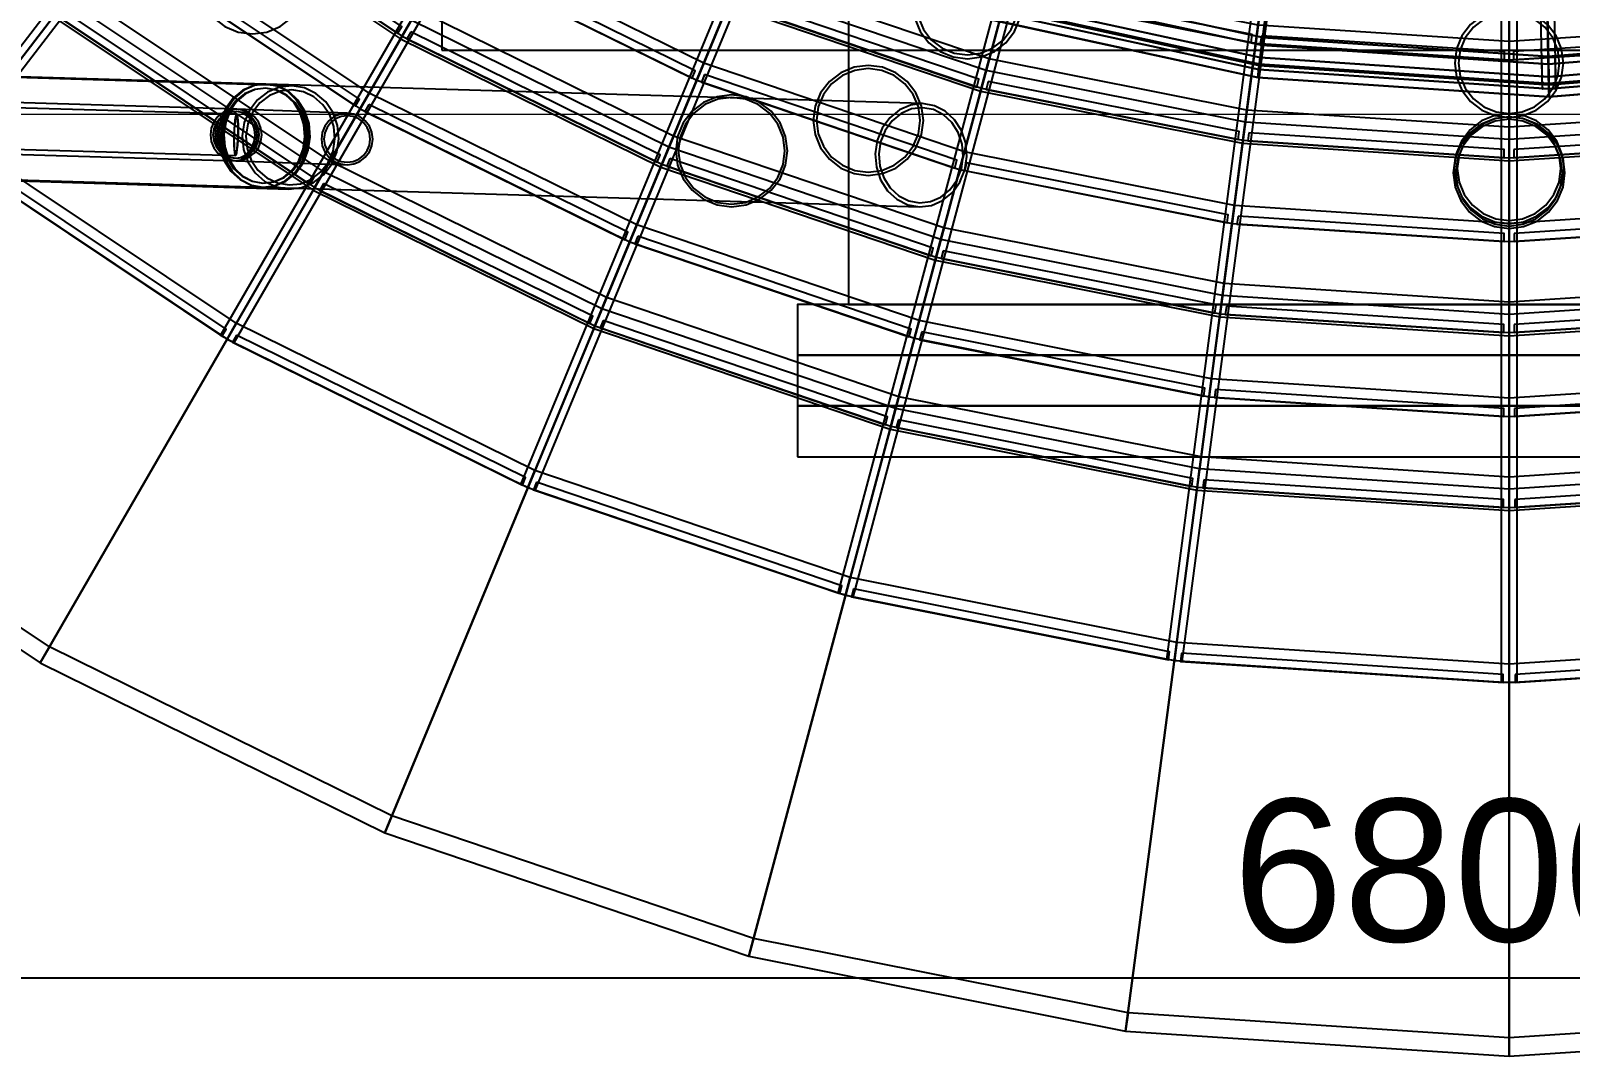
# Model space of a CAD drawing. Header units: millimetres. Extents: x -52000 to 54854, y -52000 to 53750.
# Drawn here: x -14543 to 601, y -28900 to -18808 of the extents above; entities that cross this region are included whole.
import ezdxf

# ---------------------------------------------------------------- set-up
doc = ezdxf.new("R2010")
doc.units = ezdxf.units.MM
for name, color, linetype, lineweight in [('D-BMK-AXIS', 7, 'Continuous', 13), ('D-STR-BASE', 7, 'Continuous', 25), ('D-STR-DECK', 7, 'Continuous', 25), ('D-STR-DIM', 7, 'Continuous', 13), ('D-STR-STRC', 7, 'Continuous', 25)]:
    doc.layers.add(name, color=color, linetype=linetype, lineweight=lineweight)
doc.styles.add('OpenSansCondensed-Light', font='OpenSansCondensed-Light.ttf')
doc.styles.add('TOWER_UNICODE', font='Arial Unicode.ttf')
doc.dimstyles.new('EZDXF', dxfattribs={"dimtxt": 0.25, "dimasz": 0.175, "dimexe": 0.375, "dimexo": 0.125, "dimgap": 0.1, "dimtad": 1, "dimlfac": 100, "dimzin": 12, "dimdsep": 46, "dimtxsty": 'OpenSansCondensed-Light', "dimblk": 'ARCHTICK', "dimcen": 2.5, "dimazin": 3, "dimtfac": 0.5, "dimtmove": 2, "dimatfit": 3})

# ---------------------------------------------------------------- blocks, each defined once
blk = doc.blocks.new('_ARCHTICK')
at = {"color": 0, "linetype": 'BYBLOCK', "const_width": 0.15}
blk.add_lwpolyline([(-0.5, -0.5), (0.5, 0.5)], dxfattribs=at)

msp = doc.modelspace()

# ---------------------------------------------------------------- linework, layer by layer
at = {"layer": 'D-BMK-AXIS'}
msp.add_line((0, -24500), (0, 48000), dxfattribs=at)
msp.add_lwpolyline([(0, 39259.8), (-34000, -19629.9), (34000, -19629.9)], close=True, dxfattribs=at)
at = {"layer": 'D-STR-BASE'}
for points in [[(-10500, -19000), (10500, -19000), (10500, -8000), (-10500, -8000)], [(-6500, -21500), (6500, -21500), (6500, -18500), (-6500, -18500)], [(-7000, -22000), (7000, -22000), (7000, -21500), (-7000, -21500)], [(-7000, -22500), (7000, -22500), (7000, -22000), (-7000, -22000)], [(-7000, -23000), (7000, -23000), (7000, -22500), (-7000, -22500)]]:
    msp.add_lwpolyline(points, close=True, dxfattribs=at)
at = {"layer": 'D-STR-DECK'}
for points in [[(-4242.6, -4242.6), (-20435.4, -20435.4), (-17593.2, -22927.9), (-3652.6, -4760.1)], [(-3652.6, -4760.1), (-17593.2, -22927.9), (-14450, -25028.1), (-3000, -5196.2)], [(-3652.6, -4760.1), (-14305.9, -18643.8), (-11750, -20351.6), (-3000, -5196.2)], [(-3652.6, -4760.1), (-13257.8, -17277.9), (-10889.2, -18860.6), (-3000, -5196.2)], [(-3000, -5196.2), (-14450, -25028.1), (-11059.6, -26700.1), (-2296.1, -5543.3)], [(-3000, -5196.2), (-11750, -20351.6), (-8993.1, -21711.2), (-2296.1, -5543.3)], [(-3000, -5196.2), (-10889.2, -18860.6), (-8334.2, -20120.6), (-2296.1, -5543.3)], [(-2296.1, -5543.3), (-11059.6, -26700.1), (-7479.9, -27915.3), (-1552.9, -5795.6)], [(-2296.1, -5543.3), (-8993.1, -21711.2), (-6082.2, -22699.3), (-1552.9, -5795.6)], [(-2296.1, -5543.3), (-8334.2, -20120.6), (-5636.7, -21036.3), (-1552.9, -5795.6)], [(-2296.1, -5543.3), (-7675.4, -18530), (-5191.1, -19373.3), (-1552.9, -5795.6)], [(-1552.9, -5795.6), (-7479.9, -27915.3), (-3772.2, -28652.8), (-783.2, -5948.7)], [(-1552.9, -5795.6), (-6082.2, -22699.3), (-3067.4, -23299), (-783.2, -5948.7)], [(-1552.9, -5795.6), (-5636.7, -21036.3), (-2842.6, -21592), (-783.2, -5948.7)], [(-1552.9, -5795.6), (-5191.1, -19373.3), (-2617.9, -19885.1), (-783.2, -5948.7)], [(-783.2, -5948.7), (-3772.2, -28652.8), (0, -28900), (0, -6000)], [(-783.2, -5948.7), (-3067.4, -23299), (0, -23500), (0, -6000)], [(-783.2, -5948.7), (-2842.6, -21592), (0, -21778.4), (0, -6000)], [(-783.2, -5948.7), (-2617.9, -19885.1), (0, -20056.7), (0, -6000)], [(0, -6000), (0, -20056.7), (2617.9, -19885.1), (783.2, -5948.7)], [(0, -6000), (0, -21778.4), (2842.6, -21592), (783.2, -5948.7)], [(0, -6000), (0, -23500), (3067.4, -23299), (783.2, -5948.7)], [(0, -6000), (0, -28900), (3772.2, -28652.8), (783.2, -5948.7)], [(-11102.2, -14591.9), (-15294.5, -20055.3), (-15413.5, -19964), (-11221.2, -14500.5)], [(-9102.6, -15916.2), (-12545.9, -21880.1), (-12675.8, -21805.1), (-9232.5, -15841.2)], [(-4513.9, -15965.1), (-5166.8, -18274.5), (-2422.2, -18872.5), (-2116.7, -16492)], [(-2116.7, -16492), (-2422.2, -18872.5), (-2422.2, -18872.5), (-2116.7, -16492)], [(-2116.7, -16492), (-2422.2, -18872.5), (-2422.2, -18872.5), (-2116.7, -16492)], [(-2116.7, -16492), (-2422.2, -18872.5), (386, -19059.7), (337.4, -16660.2)], [(337.4, -16660.2), (386, -19059.7), (3196.4, -18830.6), (2794.8, -16464.5)], [(337.4, -16660.2), (386, -19059.7), (386, -19059.7), (337.4, -16660.2)], [(337.4, -16660.2), (386, -19059.7), (386, -19059.7), (337.4, -16660.2)], [(-6947.2, -16968.1), (-9582.6, -23330.5), (-9721.2, -23273.1), (-7085.8, -16910.7)], [(-13075.2, -17039.9), (-13276.1, -17301.7), (-10904.2, -18886.6), (-10739.2, -18600.8)], [(-13148.2, -17135.1), (-13257.8, -17277.9), (-10889.2, -18860.6), (-10799.2, -18704.7)], [(-13168.5, -17245.5), (-13217.1, -17309.1), (-10933.6, -18834.9), (-10893.4, -18765.7)], [(-4673, -17729.7), (-6455.4, -24381.6), (-6600.3, -24342.8), (-4817.9, -17690.9)], [(-13651.3, -17790.7), (-13760.9, -17933.6), (-11302.4, -19576.3), (-11212.4, -19420.4)], [(-13670.1, -17902.3), (-13718.6, -17965.9), (-11348.5, -19549.6), (-11308.3, -19480.4)], [(-10351.6, -17929.4), (-10441.6, -18085.3), (-7991.6, -19293.5), (-7922.7, -19127.2)], [(-5070.5, -17933.8), (-5239.2, -18530.4), (-2456, -19136.2), (-2377.1, -18521.2)], [(-5221.3, -18467), (-5052.6, -17870.4), (-2368.7, -18455.9), (-2447.7, -19070.8)], [(-10359.1, -18040.5), (-10398.9, -18109.9), (-8037.1, -19274.6), (-8006.3, -19200.8)], [(-2318.9, -18188), (-3217.7, -25015.7), (-3366.4, -24996.1), (-2467.6, -18168.4)], [(-7560.6, -18252.8), (-7686.9, -18557.7), (-5198.8, -19402.3), (-5113.4, -19083.5)], [(-5166.8, -18274.5), (-5253.9, -18582.5), (-2462.9, -19189.9), (-2422.2, -18872.5)], [(-5187.7, -18348.2), (-5166.8, -18274.5), (-2422.2, -18872.5), (-2431.9, -18948.4)], [(-5166.8, -18274.5), (-5166.8, -18274.5), (-2422.2, -18872.5), (-2422.2, -18872.5)], [(-4894.9, -18268.2), (-4941.5, -18442), (-2492.1, -18929.3), (-2468.6, -18750.8)], [(-14123.3, -18405.8), (-14324.2, -18667.6), (-11765, -20377.6), (-11600, -20091.8)], [(-7606.5, -18363.7), (-7675.4, -18530), (-5191.1, -19373.3), (-5144.5, -19199.4)], [(-7601.3, -18474), (-7631.7, -18548), (-5236.7, -19361), (-5215.8, -19283.8)], [(-5274.7, -18656.1), (-5187.7, -18348.2), (-2431.9, -18948.4), (-2472.7, -19265.8)], [(-5253.9, -18582.5), (-5221.3, -18467), (-2447.7, -19070.8), (-2462.9, -19189.9)], [(-5221.3, -18467), (-5242.9, -18543.6), (-2457.8, -19149.8), (-2447.7, -19070.8)], [(-5239.2, -18530.4), (-5221.3, -18467), (-2447.7, -19070.8), (-2456, -19136.2)], [(-4877.5, -18376.3), (-4898.1, -18453.6), (-2536.7, -18923.3), (-2526.1, -18844.1)], [(-2447.7, -19070.8), (-2368.7, -18455.9), (-2377.1, -18521.2), (-2456, -19136.2)], [(-2447.7, -19070.8), (-2368.7, -18455.9), (-2377.1, -18521.2), (-2456, -19136.2)], [(-2447.7, -19070.8), (-2368.7, -18455.9), (377.5, -18639.8), (390, -19259.7)], [(75, -18335.1), (75, -25221.6), (-75, -25221.6), (-75, -18335.1)], [(390, -19259.7), (377.5, -18639.8), (3126.1, -18416.6), (3229.9, -19027.8)], [(-14196.3, -18501), (-14305.9, -18643.8), (-11750, -20351.6), (-11660, -20195.7)], [(-14213.4, -18613.9), (-14261.9, -18677.5), (-11797.9, -20323.9), (-11757.8, -20254.7)], [(-10739.2, -18600.8), (-10904.2, -18886.6), (-8345.7, -20148.3), (-8219.4, -19843.4)], [(-5242.9, -18543.6), (-5275.5, -18659), (-2473.1, -19268.8), (-2457.8, -19149.8)], [(-5275.5, -18659), (-5253.9, -18582.5), (-2462.9, -19189.9), (-2473.1, -19268.8)], [(-5253.9, -18582.5), (-5274.7, -18656.1), (-2472.7, -19265.8), (-2462.9, -19189.9)], [(-2377.1, -18521.2), (-2456, -19136.2), (391.3, -19325.6), (378.8, -18705.7)], [(378.8, -18705.7), (391.3, -19325.6), (3240.9, -19092.8), (3137.1, -18481.5)], [(-10799.2, -18704.7), (-10889.2, -18860.6), (-8334.2, -20120.6), (-8265.3, -19954.3)], [(-2468.6, -18750.8), (-2492.1, -18929.3), (0, -19092.6), (0, -18912.6)], [(0, -18912.6), (0, -19092.6), (2492.1, -18929.3), (2468.6, -18750.8)], [(325, -19261), (312.5, -18641.1), (442.4, -18638.5), (455, -19258.4)], [(390, -19259.7), (377.5, -18639.8), (378.8, -18705.7), (391.3, -19325.6)], [(390, -19259.7), (377.5, -18639.8), (378.8, -18705.7), (391.3, -19325.6)], [(-10804.9, -18816.8), (-10844.7, -18886.2), (-8381.6, -20100.9), (-8350.8, -20027.1)], [(-2422.2, -18872.5), (-2462.9, -19189.9), (-2472.7, -19265.8), (-2431.9, -18948.4)], [(-2422.2, -18872.5), (-2462.9, -19189.9), (-2472.7, -19265.8), (-2431.9, -18948.4)], [(-2422.2, -18872.5), (-2462.9, -19189.9), (392.4, -19379.7), (386, -19059.7)], [(-2437.2, -18855.7), (-2447.5, -18935.1), (-45, -19092.6), (-44.8, -19012.6)], [(-2431.9, -18948.4), (-2422.2, -18872.5), (386, -19059.7), (387.5, -19136.2)], [(-2422.2, -18872.5), (-2422.2, -18872.5), (386, -19059.7), (386, -19059.7)], [(44.8, -19012.6), (45, -19092.6), (2447.5, -18935.1), (2437.2, -18855.7)], [(386, -19059.7), (386, -19059.7), (3196.4, -18830.6), (3196.4, -18830.6)], [(386, -19059.7), (392.4, -19379.7), (3250, -19146.1), (3196.4, -18830.6)], [(387.5, -19136.2), (386, -19059.7), (3196.4, -18830.6), (3209.2, -18906.1)], [(394, -19456.2), (387.5, -19136.2), (3209.2, -18906.1), (3262.8, -19221.6)], [(-2462.9, -19189.9), (-2447.7, -19070.8), (-2457.8, -19149.8), (-2473.1, -19268.8)], [(-2462.9, -19189.9), (-2447.7, -19070.8), (-2457.8, -19149.8), (-2473.1, -19268.8)], [(-2472.7, -19265.8), (-2431.9, -18948.4), (387.5, -19136.2), (394, -19456.2)], [(-2462.9, -19189.9), (-2447.7, -19070.8), (390, -19259.7), (392.4, -19379.7)], [(-2447.7, -19070.8), (-2457.8, -19149.8), (391.6, -19339.2), (390, -19259.7)], [(-2456, -19136.2), (-2447.7, -19070.8), (390, -19259.7), (391.3, -19325.6)], [(450.9, -19058.4), (457.4, -19378.3), (327.5, -19381), (321, -19061)], [(386, -19059.7), (392.4, -19379.7), (394, -19456.2), (387.5, -19136.2)], [(386, -19059.7), (392.4, -19379.7), (394, -19456.2), (387.5, -19136.2)], [(392.4, -19379.7), (390, -19259.7), (3229.9, -19027.8), (3250, -19146.1)], [(390, -19259.7), (391.6, -19339.2), (3243.2, -19106.3), (3229.9, -19027.8)], [(391.3, -19325.6), (390, -19259.7), (3229.9, -19027.8), (3240.9, -19092.8)], [(-7922.7, -19127.2), (-7991.6, -19293.5), (-5404.9, -20171.5), (-5358.4, -19997.7)], [(-5113.4, -19083.5), (-5198.8, -19402.3), (-2621.8, -19914.9), (-2578.8, -19587.7)], [(-5144.5, -19199.4), (-5191.1, -19373.3), (-2617.9, -19885.1), (-2594.4, -19706.7)], [(-2457.8, -19149.8), (-2473.1, -19268.8), (394, -19459.2), (391.6, -19339.2)], [(-2473.1, -19268.8), (-2462.9, -19189.9), (392.4, -19379.7), (394, -19459.2)], [(-2462.9, -19189.9), (-2472.7, -19265.8), (394, -19456.2), (392.4, -19379.7)], [(391.6, -19339.2), (394, -19459.2), (3263.3, -19224.6), (3243.2, -19106.3)], [(392.4, -19379.7), (394, -19456.2), (3262.8, -19221.6), (3250, -19146.1)], [(394, -19459.2), (392.4, -19379.7), (3250, -19146.1), (3263.3, -19224.6)], [(-7915.7, -19238.3), (-7946.1, -19312.3), (-5452.5, -20158.7), (-5431.6, -20081.5)], [(-5124.9, -19308.2), (-5145.4, -19385.5), (-2664.8, -19878.9), (-2654.1, -19799.6)], [(327.5, -19381), (325, -19261), (455, -19258.4), (457.4, -19378.3)], [(392.4, -19379.7), (390, -19259.7), (391.6, -19339.2), (394, -19459.2)], [(392.4, -19379.7), (390, -19259.7), (391.6, -19339.2), (394, -19459.2)], [(-11212.4, -19420.4), (-11302.4, -19576.3), (-8650.5, -20884.1), (-8581.6, -20717.8)], [(-11216.4, -19533.5), (-11256.2, -19602.9), (-8699.6, -20863.6), (-8668.9, -20789.8)], [(-2578.8, -19587.7), (-2621.8, -19914.9), (0, -20086.7), (0, -19756.7)], [(0, -19756.7), (0, -20086.7), (2621.8, -19914.9), (2578.8, -19587.7)], [(-2594.4, -19706.7), (-2617.9, -19885.1), (0, -20056.7), (0, -19876.7)], [(-2560.8, -19811.9), (-2571.1, -19891.2), (-47.3, -20056.7), (-47.1, -19976.7)], [(0, -19876.7), (0, -20056.7), (2617.9, -19885.1), (2594.4, -19706.7)], [(47.1, -19976.7), (47.3, -20056.7), (2571.1, -19891.2), (2560.8, -19811.9)], [(-15244.4, -19866.9), (-15354, -20009.7), (-12610.8, -21842.6), (-12520.8, -21686.7)], [(-15258.2, -19982.2), (-15306.8, -20045.8), (-12662.2, -21812.8), (-12622.1, -21743.6)], [(-8219.4, -19843.4), (-8345.7, -20148.3), (-5644.4, -21065.3), (-5559, -20746.5)], [(-8265.3, -19954.3), (-8334.2, -20120.6), (-5636.7, -21036.3), (-5590.1, -20862.4)], [(-11600, -20091.8), (-11765, -20377.6), (-9004.5, -21738.9), (-8878.3, -21434)], [(-8256.3, -20066.2), (-8286.8, -20140.2), (-5686.2, -21022.9), (-5665.3, -20945.7)], [(-5358.4, -19997.7), (-5404.9, -20171.5), (-2725.8, -20704.5), (-2702.3, -20526)], [(-5336.9, -20106.9), (-5357.4, -20184.2), (-2774.6, -20698), (-2763.9, -20618.7)], [(-11660, -20195.7), (-11750, -20351.6), (-8993.1, -21711.2), (-8924.2, -21544.9)], [(-11662.2, -20309.8), (-11702, -20379.2), (-9044.2, -21689.9), (-9013.4, -21616.1)], [(-2702.3, -20526), (-2725.8, -20704.5), (0, -20883.1), (0, -20703.1)], [(0, -20703.1), (0, -20883.1), (2725.8, -20704.5), (2702.3, -20526)], [(-8581.6, -20717.8), (-8650.5, -20884.1), (-5850.5, -21834.5), (-5804, -21660.6)], [(-5559, -20746.5), (-5644.4, -21065.3), (-2846.6, -21621.8), (-2803.5, -21294.6)], [(-2666.7, -20631.5), (-2677, -20710.8), (-49.2, -20883.1), (-49, -20803.1)], [(49, -20803.1), (49.2, -20883.1), (2677, -20710.8), (2666.7, -20631.5)], [(-8570.8, -20830.4), (-8601.2, -20904.4), (-5902, -21820.7), (-5881.1, -21743.4)], [(-5590.1, -20862.4), (-5636.7, -21036.3), (-2842.6, -21592), (-2819.2, -21413.6)], [(-5566.6, -20972.2), (-5587.1, -21049.5), (-2893.5, -21585.3), (-2882.9, -21506)], [(-2803.5, -21294.6), (-2846.6, -21621.8), (0, -21808.4), (0, -21478.4)], [(0, -21478.4), (0, -21808.4), (2846.6, -21621.8), (2803.5, -21294.6)], [(-8878.3, -21434), (-9004.5, -21738.9), (-6090, -22728.2), (-6004.6, -22409.5)], [(-2819.2, -21413.6), (-2842.6, -21592), (0, -21778.4), (0, -21598.4)], [(0, -21598.4), (0, -21778.4), (2842.6, -21592), (2819.2, -21413.6)], [(-8924.2, -21544.9), (-8993.1, -21711.2), (-6082.2, -22699.3), (-6035.7, -22525.4)], [(-2781.5, -21519.3), (-2791.8, -21598.7), (-51.3, -21778.3), (-51.1, -21698.3)], [(51.1, -21698.3), (51.3, -21778.3), (2791.8, -21598.7), (2781.5, -21519.3)], [(-12520.8, -21686.7), (-12610.8, -21842.6), (-9651.9, -23301.8), (-9583, -23135.5)], [(-12519.5, -21802.9), (-12559.3, -21872.2), (-9706.8, -23278.9), (-9676, -23205.1)], [(-8911.4, -21658.3), (-8941.9, -21732.3), (-6135.7, -22684.9), (-6114.8, -22607.6)], [(-5804, -21660.6), (-5850.5, -21834.5), (-2950.5, -22411.4), (-2927, -22232.9)], [(-5778.6, -21770.9), (-5799.1, -21848.2), (-3003.3, -22404.3), (-2992.7, -22325.1)], [(-2927, -22232.9), (-2950.5, -22411.4), (0, -22604.7), (0, -22424.7)], [(0, -22424.7), (0, -22604.7), (2950.5, -22411.4), (2927, -22232.9)], [(-6004.6, -22409.5), (-6090, -22728.2), (-3071.3, -23328.7), (-3028.2, -23001.5)], [(-2887.4, -22338.9), (-2897.7, -22418.3), (-53.3, -22604.7), (-53.1, -22524.7)], [(53.1, -22524.7), (53.3, -22604.7), (2897.7, -22418.3), (2887.4, -22338.9)], [(-6035.7, -22525.4), (-6082.2, -22699.3), (-3067.4, -23299), (-3043.9, -23120.5)], [(-6008.2, -22636.2), (-6028.7, -22713.5), (-3122.3, -23291.7), (-3111.6, -23212.4)], [(-17483.6, -22785.1), (-17593.2, -22927.9), (-14450, -25028.1), (-14360, -24872.2)], [(-3028.2, -23001.5), (-3071.3, -23328.7), (0, -23530), (0, -23200)], [(0, -23200), (0, -23530), (3071.3, -23328.7), (3028.2, -23001.5)], [(-9583, -23135.5), (-9651.9, -23301.8), (-6527.8, -24362.2), (-6481.3, -24188.4)], [(-3043.9, -23120.5), (-3067.4, -23299), (0, -23500), (0, -23320)], [(0, -23320), (0, -23500), (3067.4, -23299), (3043.9, -23120.5)], [(-9566.5, -23250.4), (-9597, -23324.4), (-6585.2, -24346.8), (-6564.3, -24269.6)], [(-3002.2, -23226.8), (-3012.5, -23306.1), (-55.4, -23499.9), (-55.2, -23419.9)], [(55.2, -23419.9), (55.4, -23499.9), (3012.5, -23306.1), (3002.2, -23226.8)], [(-6481.3, -24188.4), (-6527.8, -24362.2), (-3292.1, -25005.9), (-3268.6, -24827.4)], [(-6449.9, -24300.2), (-6470.4, -24377.5), (-3351, -24998), (-3340.4, -24918.7)], [(-3268.6, -24827.4), (-3292.1, -25005.9), (0, -25221.6), (0, -25041.6)], [(0, -25041.6), (0, -25221.6), (3292.1, -25005.9), (3268.6, -24827.4)], [(-14360, -24872.2), (-14450, -25028.1), (-11059.6, -26700.1), (-10990.7, -26533.8)], [(-3222.9, -24934.2), (-3233.2, -25013.6), (-59.4, -25221.6), (-59.2, -25141.6)], [(59.2, -25141.6), (59.4, -25221.6), (3233.2, -25013.6), (3222.9, -24934.2)], [(-10990.7, -26533.8), (-11059.6, -26700.1), (-7479.9, -27915.3), (-7433.3, -27741.4)], [(-7433.3, -27741.4), (-7479.9, -27915.3), (-3772.2, -28652.8), (-3748.7, -28474.3)], [(-3748.7, -28474.3), (-3772.2, -28652.8), (0, -28900), (0, -28720)], [(0, -28720), (0, -28900), (3772.2, -28652.8), (3748.7, -28474.3)]]:
    msp.add_lwpolyline(points, close=True, dxfattribs=at)
at = {"layer": 'D-STR-STRC'}
for points in [[(-11819.8, -18297.3), (-11838.2, -18157.1), (-11892.3, -18026.4), (-11978.4, -17914.2), (-12090.6, -17828.1), (-12221.3, -17774), (-12361.5, -17755.5), (-12501.8, -17774), (-12632.4, -17828.1), (-12744.6, -17914.2), (-12830.7, -18026.4), (-12884.9, -18157.1), (-12903.3, -18297.3), (-12884.9, -18437.5), (-12830.7, -18568.2), (-12744.6, -18680.4), (-12632.4, -18766.5), (-12501.8, -18820.6), (-12361.5, -18839.1), (-12221.3, -18820.6), (-12090.6, -18766.5), (-11978.4, -18680.4), (-11892.3, -18568.2), (-11838.2, -18437.5)], [(-11819.8, -18297.3), (-11838.2, -18157.1), (-11892.3, -18026.4), (-11978.4, -17914.2), (-12090.6, -17828.1), (-12221.3, -17774), (-12361.5, -17755.5), (-12501.8, -17774), (-12632.4, -17828.1), (-12744.6, -17914.2), (-12830.7, -18026.4), (-12884.9, -18157.1), (-12903.3, -18297.3), (-12884.9, -18437.5), (-12830.7, -18568.2), (-12744.6, -18680.4), (-12632.4, -18766.5), (-12501.8, -18820.6), (-12361.5, -18839.1), (-12221.3, -18820.6), (-12090.6, -18766.5), (-11978.4, -18680.4), (-11892.3, -18568.2), (-11838.2, -18437.5)], [(-4794.3, -18547.4), (-4812.6, -18408.9), (-4866, -18279.9), (-4951, -18169.1), (-5061.8, -18084.1), (-5190.9, -18030.6), (-5329.3, -18012.4), (-5467.8, -18030.6), (-5596.8, -18084.1), (-5707.6, -18169.1), (-5792.6, -18279.9), (-5846.1, -18408.9), (-5864.3, -18547.4), (-5846.1, -18685.8), (-5792.6, -18814.9), (-5707.6, -18925.7), (-5596.8, -19010.7), (-5467.8, -19064.1), (-5329.3, -19082.4), (-5190.9, -19064.1), (-5061.8, -19010.7), (-4951, -18925.7), (-4866, -18814.9), (-4812.6, -18685.8)], [(-4794.3, -18547.4), (-4812.6, -18408.9), (-4866, -18279.9), (-4951, -18169.1), (-5061.8, -18084.1), (-5190.9, -18030.6), (-5329.3, -18012.4), (-5467.8, -18030.6), (-5596.8, -18084.1), (-5707.6, -18169.1), (-5792.6, -18279.9), (-5846.1, -18408.9), (-5864.3, -18547.4), (-5846.1, -18685.8), (-5792.6, -18814.9), (-5707.6, -18925.7), (-5596.8, -19010.7), (-5467.8, -19064.1), (-5329.3, -19082.4), (-5190.9, -19064.1), (-5061.8, -19010.7), (-4951, -18925.7), (-4866, -18814.9), (-4812.6, -18685.8)], [(-4831.9, -18547.4), (-4848.8, -18418.6), (-4898.5, -18298.7), (-4977.6, -18195.6), (-5080.6, -18116.6), (-5200.6, -18066.9), (-5329.3, -18049.9), (-5458.1, -18066.9), (-5578, -18116.6), (-5681.1, -18195.6), (-5760.1, -18298.7), (-5809.8, -18418.6), (-5826.8, -18547.4), (-5809.8, -18676.1), (-5760.1, -18796.1), (-5681.1, -18899.1), (-5578, -18978.2), (-5458.1, -19027.9), (-5329.3, -19044.8), (-5200.6, -19027.9), (-5080.6, -18978.2), (-4977.6, -18899.1), (-4898.5, -18796.1), (-4848.8, -18676.1)], [(-4831.9, -18547.4), (-4848.8, -18418.6), (-4898.5, -18298.7), (-4977.6, -18195.6), (-5080.6, -18116.6), (-5200.6, -18066.9), (-5329.3, -18049.9), (-5458.1, -18066.9), (-5578, -18116.6), (-5681.1, -18195.6), (-5760.1, -18298.7), (-5809.8, -18418.6), (-5826.8, -18547.4), (-5809.8, -18676.1), (-5760.1, -18796.1), (-5681.1, -18899.1), (-5578, -18978.2), (-5458.1, -19027.9), (-5329.3, -19044.8), (-5200.6, -19027.9), (-5080.6, -18978.2), (-4977.6, -18899.1), (-4898.5, -18796.1), (-4848.8, -18676.1)], [(535, -19124.8), (516.7, -18986.4), (463.3, -18857.3), (378.3, -18746.5), (267.5, -18661.5), (138.5, -18608.1), (0, -18589.9), (-138.5, -18608.1), (-267.5, -18661.5), (-378.3, -18746.5), (-463.3, -18857.3), (-516.7, -18986.4), (-535, -19124.8), (-516.7, -19263.3), (-463.3, -19392.3), (-378.3, -19503.1), (-267.5, -19588.1), (-138.5, -19641.6), (0, -19659.8), (138.5, -19641.6), (267.5, -19588.1), (378.3, -19503.1), (463.3, -19392.3), (516.7, -19263.3)], [(535, -19124.8), (516.7, -18986.4), (463.3, -18857.3), (378.3, -18746.5), (267.5, -18661.5), (138.5, -18608.1), (0, -18589.9), (-138.5, -18608.1), (-267.5, -18661.5), (-378.3, -18746.5), (-463.3, -18857.3), (-516.7, -18986.4), (-535, -19124.8), (-516.7, -19263.3), (-463.3, -19392.3), (-378.3, -19503.1), (-267.5, -19588.1), (-138.5, -19641.6), (0, -19659.8), (138.5, -19641.6), (267.5, -19588.1), (378.3, -19503.1), (463.3, -19392.3), (516.7, -19263.3)], [(497.4, -19124.8), (480.5, -18996.1), (430.8, -18876.1), (351.7, -18773.1), (248.7, -18694), (128.7, -18644.3), (0, -18627.4), (-128.7, -18644.3), (-248.7, -18694), (-351.7, -18773.1), (-430.8, -18876.1), (-480.5, -18996.1), (-497.4, -19124.8), (-480.5, -19253.6), (-430.8, -19373.5), (-351.7, -19476.6), (-248.7, -19555.6), (-128.7, -19605.3), (0, -19622.3), (128.7, -19605.3), (248.7, -19555.6), (351.7, -19476.6), (430.8, -19373.5), (480.5, -19253.6)], [(497.4, -19124.8), (480.5, -18996.1), (430.8, -18876.1), (351.7, -18773.1), (248.7, -18694), (128.7, -18644.3), (0, -18627.4), (-128.7, -18644.3), (-248.7, -18694), (-351.7, -18773.1), (-430.8, -18876.1), (-480.5, -18996.1), (-497.4, -19124.8), (-480.5, -19253.6), (-430.8, -19373.5), (-351.7, -19476.6), (-248.7, -19555.6), (-128.7, -19605.3), (0, -19622.3), (128.7, -19605.3), (248.7, -19555.6), (351.7, -19476.6), (430.8, -19373.5), (480.5, -19253.6)], [(-5761.9, -19689.6), (-5780.4, -19549.4), (-5834.5, -19418.8), (-5920.6, -19306.6), (-6032.8, -19220.5), (-6163.5, -19166.3), (-6303.7, -19147.9), (-6443.9, -19166.3), (-6574.6, -19220.5), (-6686.8, -19306.6), (-6772.9, -19418.8), (-6827, -19549.4), (-6845.5, -19689.6), (-6827, -19829.9), (-6772.9, -19960.5), (-6686.8, -20072.7), (-6574.6, -20158.8), (-6443.9, -20213), (-6303.7, -20231.4), (-6163.5, -20213), (-6032.8, -20158.8), (-5920.6, -20072.7), (-5834.5, -19960.5), (-5780.4, -19829.9)], [(-5761.9, -19689.6), (-5780.4, -19549.4), (-5834.5, -19418.8), (-5920.6, -19306.6), (-6032.8, -19220.5), (-6163.5, -19166.3), (-6303.7, -19147.9), (-6443.9, -19166.3), (-6574.6, -19220.5), (-6686.8, -19306.6), (-6772.9, -19418.8), (-6827, -19549.4), (-6845.5, -19689.6), (-6827, -19829.9), (-6772.9, -19960.5), (-6686.8, -20072.7), (-6574.6, -20158.8), (-6443.9, -20213), (-6303.7, -20231.4), (-6163.5, -20213), (-6032.8, -20158.8), (-5920.6, -20072.7), (-5834.5, -19960.5), (-5780.4, -19829.9)], [(-5793.8, -19689.6), (-5811.1, -19557.7), (-5862.1, -19434.7), (-5943.1, -19329.1), (-6048.7, -19248), (-6171.7, -19197.1), (-6303.7, -19179.7), (-6435.7, -19197.1), (-6558.6, -19248), (-6664.3, -19329.1), (-6745.3, -19434.7), (-6796.2, -19557.7), (-6813.6, -19689.6), (-6796.2, -19821.6), (-6745.3, -19944.6), (-6664.3, -20050.2), (-6558.6, -20131.3), (-6435.7, -20182.2), (-6303.7, -20199.6), (-6171.7, -20182.2), (-6048.7, -20131.3), (-5943.1, -20050.2), (-5862.1, -19944.6), (-5811.1, -19821.6)], [(-5793.8, -19689.6), (-5811.1, -19557.7), (-5862.1, -19434.7), (-5943.1, -19329.1), (-6048.7, -19248), (-6171.7, -19197.1), (-6303.7, -19179.7), (-6435.7, -19197.1), (-6558.6, -19248), (-6664.3, -19329.1), (-6745.3, -19434.7), (-6796.2, -19557.7), (-6813.6, -19689.6), (-6796.2, -19821.6), (-6745.3, -19944.6), (-6664.3, -20050.2), (-6558.6, -20131.3), (-6435.7, -20182.2), (-6303.7, -20199.6), (-6171.7, -20182.2), (-6048.7, -20131.3), (-5943.1, -20050.2), (-5862.1, -19944.6), (-5811.1, -19821.6)], [(-12695.4, -19826.3), (-12684, -19958.2), (-12642.6, -20082), (-12574, -20189.3), (-12483, -20272.8), (-12375.7, -20326.7), (-12259.5, -20347.5), (-5800.1, -20540), (-5682.8, -20526.2), (-5572.5, -20478.7), (-5476.7, -20400.8), (-5401.9, -20297.8), (-5353.1, -20176.7), (-5333.9, -20045.7), (-5345.3, -19913.8), (-5386.7, -19790), (-5455.3, -19682.7), (-5546.3, -19599.2), (-5653.6, -19545.3), (-5769.8, -19524.5), (-12229.2, -19332), (-12346.5, -19345.8), (-12456.8, -19393.3), (-12552.6, -19471.2), (-12627.4, -19574.2), (-12676.2, -19695.3)], [(-12259.5, -20347.5), (-12142.3, -20333.7), (-12032, -20286.2), (-11936.1, -20208.3), (-11861.3, -20105.3), (-11812.6, -19984.2), (-11793.3, -19853.2), (-11804.8, -19721.3), (-11846.2, -19597.5), (-11914.7, -19490.2), (-12005.7, -19406.7), (-12113, -19352.8), (-12229.2, -19332), (-12346.5, -19345.8), (-12456.8, -19393.3), (-12552.6, -19471.2), (-12627.4, -19574.2), (-12676.2, -19695.3), (-12695.4, -19826.3), (-12684, -19958.2), (-12642.6, -20082), (-12574, -20189.3), (-12483, -20272.8), (-12375.7, -20326.7)], [(-12259.5, -20347.5), (-12147.1, -20333.6), (-12041.4, -20285.9), (-11949.5, -20207.9), (-11877.7, -20104.8), (-11830.9, -19983.6), (-11812.2, -19852.6), (-11823, -19720.8), (-11862.6, -19597), (-11928.1, -19489.8), (-12015.2, -19406.4), (-12117.9, -19352.6), (-12229.2, -19332), (-12341.6, -19345.9), (-12447.4, -19393.6), (-12539.3, -19471.6), (-12611.1, -19574.7), (-12657.9, -19695.9), (-12676.5, -19826.9), (-12665.7, -19958.7), (-12626.2, -20082.5), (-12560.7, -20189.7), (-12473.6, -20273), (-12370.8, -20326.9)], [(-12258.3, -20307.5), (-12150.3, -20294.8), (-12048.7, -20251.1), (-11960.4, -20179.3), (-11891.5, -20084.4), (-11846.6, -19972.8), (-11828.8, -19852.1), (-11839.4, -19730.6), (-11877.5, -19616.6), (-11940.7, -19517.7), (-12024.5, -19440.8), (-12123.4, -19391.1), (-12230.4, -19372), (-12338.5, -19384.7), (-12440.1, -19428.4), (-12528.4, -19500.2), (-12597.3, -19595.1), (-12642.2, -19706.7), (-12659.9, -19827.4), (-12649.4, -19948.9), (-12611.2, -20062.9), (-12548.1, -20161.8), (-12464.2, -20238.7), (-12365.4, -20288.4)], [(-12258.3, -20307.5), (-12154.8, -20294.7), (-12057.4, -20250.8), (-11972.7, -20178.9), (-11906.6, -20083.9), (-11863.4, -19972.3), (-11846.3, -19851.6), (-11856.2, -19730.1), (-11892.6, -19616.1), (-11953, -19517.4), (-12033.2, -19440.6), (-12127.9, -19391), (-12230.4, -19372), (-12334, -19384.8), (-12431.4, -19428.7), (-12516, -19500.6), (-12582.2, -19595.6), (-12625.3, -19707.2), (-12642.5, -19827.9), (-12632.6, -19949.4), (-12596.1, -20063.4), (-12535.8, -20162.1), (-12455.5, -20238.9), (-12360.9, -20288.5)], [(-12003.5, -20365), (-11879.9, -20351.4), (-11763.7, -20304.2), (-11662.8, -20226.5), (-11584, -20123.6), (-11532.8, -20002.6), (-11512.6, -19871.7), (-11524.8, -19739.8), (-11568.6, -19615.9), (-11641, -19508.4), (-11737, -19424.7), (-11850.1, -19370.5), (-11972.7, -19349.5), (-12096.3, -19363), (-12212.5, -19410.3), (-12313.4, -19488), (-12392.2, -19590.8), (-12443.4, -19711.9), (-12463.6, -19842.8), (-12451.4, -19974.7), (-12407.6, -20098.6), (-12335.2, -20206.1), (-12239.2, -20289.8), (-12126.1, -20344)], [(-12002.3, -20325), (-11888.4, -20312.5), (-11781.4, -20269), (-11688.4, -20197.4), (-11615.9, -20102.7), (-11568.7, -19991.2), (-11550.1, -19870.5), (-11561.3, -19749), (-11601.6, -19634.9), (-11668.3, -19535.9), (-11756.8, -19458.8), (-11861, -19408.8), (-11973.9, -19389.5), (-12087.7, -19401.9), (-12194.8, -19445.5), (-12287.8, -19517.1), (-12360.3, -19611.8), (-12407.5, -19723.3), (-12426.1, -19843.9), (-12414.9, -19965.5), (-12374.5, -20079.6), (-12307.9, -20178.6), (-12219.4, -20255.7), (-12115.2, -20305.6)], [(-7098.3, -19988.9), (-7117, -19846.5), (-7172, -19713.9), (-7259.4, -19599.9), (-7373.3, -19512.5), (-7505.9, -19457.6), (-7648.3, -19438.9), (-7790.6, -19457.6), (-7923.3, -19512.5), (-8037.2, -19599.9), (-8124.6, -19713.9), (-8179.6, -19846.5), (-8198.3, -19988.9), (-8179.6, -20131.2), (-8124.6, -20263.9), (-8037.2, -20377.8), (-7923.3, -20465.2), (-7790.6, -20520.1), (-7648.3, -20538.9), (-7505.9, -20520.1), (-7373.3, -20465.2), (-7259.4, -20377.8), (-7172, -20263.9), (-7117, -20131.2)], [(-7123.3, -19988.9), (-7141.2, -19853), (-7193.6, -19726.4), (-7277.1, -19617.6), (-7385.8, -19534.2), (-7512.4, -19481.7), (-7648.3, -19463.9), (-7784.2, -19481.7), (-7910.8, -19534.2), (-8019.5, -19617.6), (-8103, -19726.4), (-8155.4, -19853), (-8173.3, -19988.9), (-8155.4, -20124.7), (-8103, -20251.4), (-8019.5, -20360.1), (-7910.8, -20443.5), (-7784.2, -20496), (-7648.3, -20513.9), (-7512.4, -20496), (-7385.8, -20443.5), (-7277.1, -20360.1), (-7193.6, -20251.4), (-7141.2, -20124.7)], [(-5800.1, -20540), (-5682.8, -20526.2), (-5572.5, -20478.7), (-5476.7, -20400.8), (-5401.9, -20297.8), (-5353.1, -20176.7), (-5333.9, -20045.7), (-5345.3, -19913.8), (-5386.7, -19790), (-5455.3, -19682.7), (-5546.3, -19599.2), (-5653.6, -19545.3), (-5769.8, -19524.5), (-5887, -19538.3), (-5997.3, -19585.8), (-6093.2, -19663.7), (-6168, -19766.7), (-6216.7, -19887.9), (-6236, -20018.8), (-6224.5, -20150.7), (-6183.1, -20274.5), (-6114.6, -20381.8), (-6023.6, -20465.3), (-5916.3, -20519.3)], [(-12775.7, -19832.4), (-12767, -19898.1), (-12741.8, -19959.4), (-12701.6, -20012), (-12649.2, -20052.3), (-12588.2, -20077.7), (-12522.7, -20086.3), (-11430.5, -20126.8), (-11365.1, -20118.1), (-11304.1, -20092.7), (-11251.7, -20052.3), (-11211.5, -19999.7), (-11186.2, -19938.4), (-11177.6, -19872.7), (-11186.2, -19807), (-11211.5, -19745.7), (-11251.7, -19693.1), (-11304.1, -19652.8), (-11365.1, -19627.4), (-11430.5, -19618.8), (-12522.7, -19578.3), (-12588.2, -19587), (-12649.2, -19612.4), (-12701.6, -19652.8), (-12741.8, -19705.4), (-12767, -19766.7)], [(-12522.7, -19578.3), (-12588.2, -19587), (-12649.2, -19612.4), (-12701.6, -19652.8), (-12741.8, -19705.4), (-12767, -19766.7), (-12775.7, -19832.4), (-12767, -19898.1), (-12741.8, -19959.4), (-12701.6, -20012), (-12649.2, -20052.3), (-12588.2, -20077.7), (-12522.7, -20086.3), (-12457.2, -20077.6), (-12396.2, -20052.2), (-12343.8, -20011.9), (-12303.6, -19959.3), (-12278.3, -19898), (-12269.7, -19832.2), (-12278.3, -19766.5), (-12303.6, -19705.3), (-12343.8, -19652.7), (-12396.2, -19612.3), (-12457.2, -19587)], [(-12522.7, -19603.3), (-12581.7, -19611.1), (-12636.7, -19634), (-12684, -19670.4), (-12720.2, -19717.9), (-12743, -19773.1), (-12750.8, -19832.4), (-12743, -19891.7), (-12720.2, -19946.9), (-12684, -19994.3), (-12636.7, -20030.7), (-12581.7, -20053.5), (-12522.7, -20061.3), (-12463.6, -20053.5), (-12408.6, -20030.6), (-12361.4, -19994.2), (-12325.2, -19946.8), (-12302.4, -19891.5), (-12294.6, -19832.2), (-12302.4, -19773), (-12325.2, -19717.8), (-12361.4, -19670.3), (-12408.6, -19634), (-12463.6, -19611.1)], [(-12530.2, -20086), (-12476.3, -20078.9), (-12425.6, -20055), (-12381.5, -20015.9), (-12347, -19964.3), (-12324.5, -19903.7), (-12315.5, -19838.2), (-12320.7, -19772.3), (-12339.5, -19710.4), (-12370.9, -19656.9), (-12412.6, -19615.3), (-12461.8, -19588.4), (-12515.2, -19578.2), (-12569, -19585.3), (-12619.7, -19609.2), (-12663.8, -19648.2), (-12698.3, -19699.8), (-12720.8, -19760.5), (-12729.8, -19826), (-12724.7, -19891.9), (-12705.8, -19953.7), (-12674.4, -20007.3), (-12632.7, -20048.9), (-12583.5, -20075.7)], [(-12529.4, -20061), (-12480.9, -20054.6), (-12435.2, -20033.1), (-12395.4, -19997.8), (-12364.3, -19951.3), (-12344, -19896.7), (-12335.9, -19837.6), (-12340.5, -19778.2), (-12357.6, -19722.4), (-12385.8, -19674.1), (-12423.4, -19636.6), (-12467.8, -19612.4), (-12515.9, -19603.2), (-12564.5, -19609.6), (-12610.2, -19631.1), (-12649.9, -19666.3), (-12681, -19712.9), (-12701.3, -19767.5), (-12709.4, -19826.6), (-12704.8, -19886), (-12687.8, -19941.8), (-12659.5, -19990), (-12621.9, -20027.6), (-12577.5, -20051.8)], [(-12528.4, -20035.5), (-12522.5, -20028.7), (-12516.5, -20008.6), (-12511, -19976.4), (-12506.2, -19934.4), (-12502.6, -19885.5), (-12500.4, -19833), (-12499.7, -19780.4), (-12500.5, -19731.3), (-12502.9, -19689.2), (-12506.6, -19656.8), (-12511.4, -19636.3), (-12516.9, -19629.2), (-12522.9, -19636), (-12528.9, -19656.1), (-12534.4, -19688.3), (-12539.1, -19730.2), (-12542.7, -19779.2), (-12545, -19831.7), (-12545.7, -19884.3), (-12544.9, -19933.4), (-12542.5, -19975.5), (-12538.8, -20007.9), (-12534, -20028.4)], [(-12528, -20019.5), (-12522.5, -20013.2), (-12517, -19994.7), (-12511.9, -19965.1), (-12507.5, -19926.4), (-12504.2, -19881.3), (-12502.1, -19832.9), (-12501.5, -19784.5), (-12502.2, -19739.3), (-12504.4, -19700.4), (-12507.8, -19670.6), (-12512.3, -19651.7), (-12517.4, -19645.2), (-12522.9, -19651.4), (-12528.4, -19670), (-12533.5, -19699.6), (-12537.8, -19738.3), (-12541.2, -19783.4), (-12543.2, -19831.8), (-12543.9, -19880.2), (-12543.1, -19925.4), (-12540.9, -19964.2), (-12537.5, -19994.1), (-12533.1, -20012.9)], [(-11430.5, -19618.8), (-11496, -19627.5), (-11557, -19652.8), (-11609.4, -19693.2), (-11649.6, -19745.8), (-11674.9, -19807.1), (-11683.5, -19872.9), (-11674.9, -19938.6), (-11649.6, -19999.8), (-11609.4, -20052.4), (-11557, -20092.8), (-11496, -20118.1), (-11430.5, -20126.8), (-11365.1, -20118.1), (-11304.1, -20092.7), (-11251.7, -20052.3), (-11211.5, -19999.7), (-11186.2, -19938.4), (-11177.6, -19872.7), (-11186.2, -19807), (-11211.5, -19745.7), (-11251.7, -19693.1), (-11304.1, -19652.8), (-11365.1, -19627.4)], [(-11430.5, -19643.8), (-11489.6, -19651.6), (-11544.6, -19674.5), (-11591.8, -19710.9), (-11628.1, -19758.3), (-11650.8, -19813.6), (-11658.6, -19872.8), (-11650.8, -19932.1), (-11628.1, -19987.3), (-11591.8, -20034.8), (-11544.6, -20071.1), (-11489.6, -20094), (-11430.5, -20101.8), (-11371.5, -20094), (-11316.5, -20071.1), (-11269.3, -20034.7), (-11233, -19987.2), (-11210.2, -19932), (-11202.5, -19872.7), (-11210.2, -19813.4), (-11233, -19758.2), (-11269.3, -19710.8), (-11316.5, -19674.4), (-11371.5, -19651.6)], [(-5798.9, -20500.1), (-5690.8, -20487.3), (-5589.2, -20443.6), (-5500.9, -20371.8), (-5432, -20276.9), (-5387.1, -20165.3), (-5369.4, -20044.7), (-5379.9, -19923.2), (-5418.1, -19809.1), (-5481.2, -19710.3), (-5565.1, -19633.3), (-5663.9, -19583.6), (-5771, -19564.5), (-5879, -19577.2), (-5980.6, -19621), (-6068.9, -19692.7), (-6137.8, -19787.7), (-6182.7, -19899.2), (-6200.5, -20019.9), (-6189.9, -20141.4), (-6151.8, -20255.4), (-6088.6, -20354.3), (-6004.8, -20431.2), (-5905.9, -20480.9)], [(550, -20204.1), (531.3, -20061.7), (476.3, -19929.1), (388.9, -19815.2), (275, -19727.8), (142.4, -19672.8), (0, -19654.1), (-142.4, -19672.8), (-275, -19727.8), (-388.9, -19815.2), (-476.3, -19929.1), (-531.3, -20061.7), (-550, -20204.1), (-531.3, -20346.4), (-476.3, -20479.1), (-388.9, -20593), (-275, -20680.4), (-142.4, -20735.4), (0, -20754.1), (142.4, -20735.4), (275, -20680.4), (388.9, -20593), (476.3, -20479.1), (531.3, -20346.4)], [(541.8, -20164.6), (523.3, -20024.3), (469.2, -19893.7), (383.1, -19781.5), (270.9, -19695.4), (140.2, -19641.2), (0, -19622.8), (-140.2, -19641.2), (-270.9, -19695.4), (-383.1, -19781.5), (-469.2, -19893.7), (-523.3, -20024.3), (-541.8, -20164.6), (-523.3, -20304.8), (-469.2, -20435.4), (-383.1, -20547.7), (-270.9, -20633.7), (-140.2, -20687.9), (0, -20706.3), (140.2, -20687.9), (270.9, -20633.7), (383.1, -20547.7), (469.2, -20435.4), (523.3, -20304.8)], [(541.8, -20164.6), (523.3, -20024.3), (469.2, -19893.7), (383.1, -19781.5), (270.9, -19695.4), (140.2, -19641.2), (0, -19622.8), (-140.2, -19641.2), (-270.9, -19695.4), (-383.1, -19781.5), (-469.2, -19893.7), (-523.3, -20024.3), (-541.8, -20164.6), (-523.3, -20304.8), (-469.2, -20435.4), (-383.1, -20547.7), (-270.9, -20633.7), (-140.2, -20687.9), (0, -20706.3), (140.2, -20687.9), (270.9, -20633.7), (383.1, -20547.7), (469.2, -20435.4), (523.3, -20304.8)], [(525, -20204.1), (507.1, -20068.2), (454.7, -19941.6), (371.2, -19832.9), (262.5, -19749.4), (135.9, -19697), (0, -19679.1), (-135.9, -19697), (-262.5, -19749.4), (-371.2, -19832.9), (-454.7, -19941.6), (-507.1, -20068.2), (-525, -20204.1), (-507.1, -20340), (-454.7, -20466.6), (-371.2, -20575.3), (-262.5, -20658.8), (-135.9, -20711.2), (0, -20729.1), (135.9, -20711.2), (262.5, -20658.8), (371.2, -20575.3), (454.7, -20466.6), (507.1, -20340)], [(509.9, -20164.6), (492.6, -20032.6), (441.6, -19909.6), (360.6, -19804), (255, -19722.9), (132, -19672), (0, -19654.6), (-132, -19672), (-255, -19722.9), (-360.6, -19804), (-441.6, -19909.6), (-492.6, -20032.6), (-509.9, -20164.6), (-492.6, -20296.5), (-441.6, -20419.5), (-360.6, -20525.1), (-255, -20606.2), (-132, -20657.1), (0, -20674.5), (132, -20657.1), (255, -20606.2), (360.6, -20525.1), (441.6, -20419.5), (492.6, -20296.5)], [(509.9, -20164.6), (492.6, -20032.6), (441.6, -19909.6), (360.6, -19804), (255, -19722.9), (132, -19672), (0, -19654.6), (-132, -19672), (-255, -19722.9), (-360.6, -19804), (-441.6, -19909.6), (-492.6, -20032.6), (-509.9, -20164.6), (-492.6, -20296.5), (-441.6, -20419.5), (-360.6, -20525.1), (-255, -20606.2), (-132, -20657.1), (0, -20674.5), (132, -20657.1), (255, -20606.2), (360.6, -20525.1), (441.6, -20419.5), (492.6, -20296.5)]]:
    msp.add_lwpolyline(points, close=True, dxfattribs=at)
for points in [[(-19967.4, -20117.8), (-12259.5, -20347.5), (-12147.1, -20333.6), (-12041.4, -20285.9), (-11949.5, -20207.9), (-11877.7, -20104.8), (-11830.9, -19983.6), (-11812.2, -19852.6), (-11823, -19720.8), (-11862.6, -19597), (-11928.1, -19489.8), (-12015.2, -19406.4), (-12117.9, -19352.6), (-12229.2, -19332), (-19937.2, -19102.2)], [(-16686.2, -20222.8), (-12003.5, -20365), (-11879.9, -20351.4), (-11763.7, -20304.2), (-11662.8, -20226.5), (-11584, -20123.6), (-11532.8, -20002.6), (-11512.6, -19871.7), (-11524.8, -19739.8), (-11568.6, -19615.9), (-11641, -19508.4), (-11737, -19424.7), (-11850.1, -19370.5), (-11972.7, -19349.5), (-16655.3, -19207.3)], [(-21686.5, -19815.6), (-12530.2, -20086), (-12476.3, -20078.9), (-12425.6, -20055), (-12381.5, -20015.9), (-12347, -19964.3), (-12324.5, -19903.7), (-12315.5, -19838.2), (-12320.7, -19772.3), (-12339.5, -19710.4), (-12370.9, -19656.9), (-12412.6, -19615.3), (-12461.8, -19588.4), (-12515.2, -19578.2), (-21671.5, -19307.9)], [(-16107.3, -19934.3), (-12528.4, -20035.5), (-12522.5, -20028.7), (-12516.5, -20008.6), (-12511, -19976.4), (-12506.2, -19934.4), (-12502.6, -19885.5), (-12500.4, -19833), (-12499.7, -19780.4), (-12500.5, -19731.3), (-12502.9, -19689.2), (-12506.6, -19656.8), (-12511.4, -19636.3), (-12516.9, -19629.2), (-16095.8, -19528)]]:
    msp.add_lwpolyline(points, dxfattribs=at)

# ---------------------------------------------------------------- dimensions: what is measured, and where the dimension line sits
at = {"layer": 'D-STR-DIM'}
msp.add_linear_dim(base=(-34000, -28129.9), p1=(-34000, -19629.9), p2=(34000, -19629.9), dimstyle='EZDXF', override={"dimtxt": 1400, "dimasz": 625, "dimexe": 350, "dimexo": 300, "dimgap": 350, "dimtad": 1, "dimdec": 0, "dimlfac": 1, "dimlunit": 2, "dimtxsty": 'TOWER_UNICODE', "dimclrd": 7, "dimclre": 7, "dimclrt": 7}, dxfattribs=at).render()

doc.saveas('drawing.dxf')
